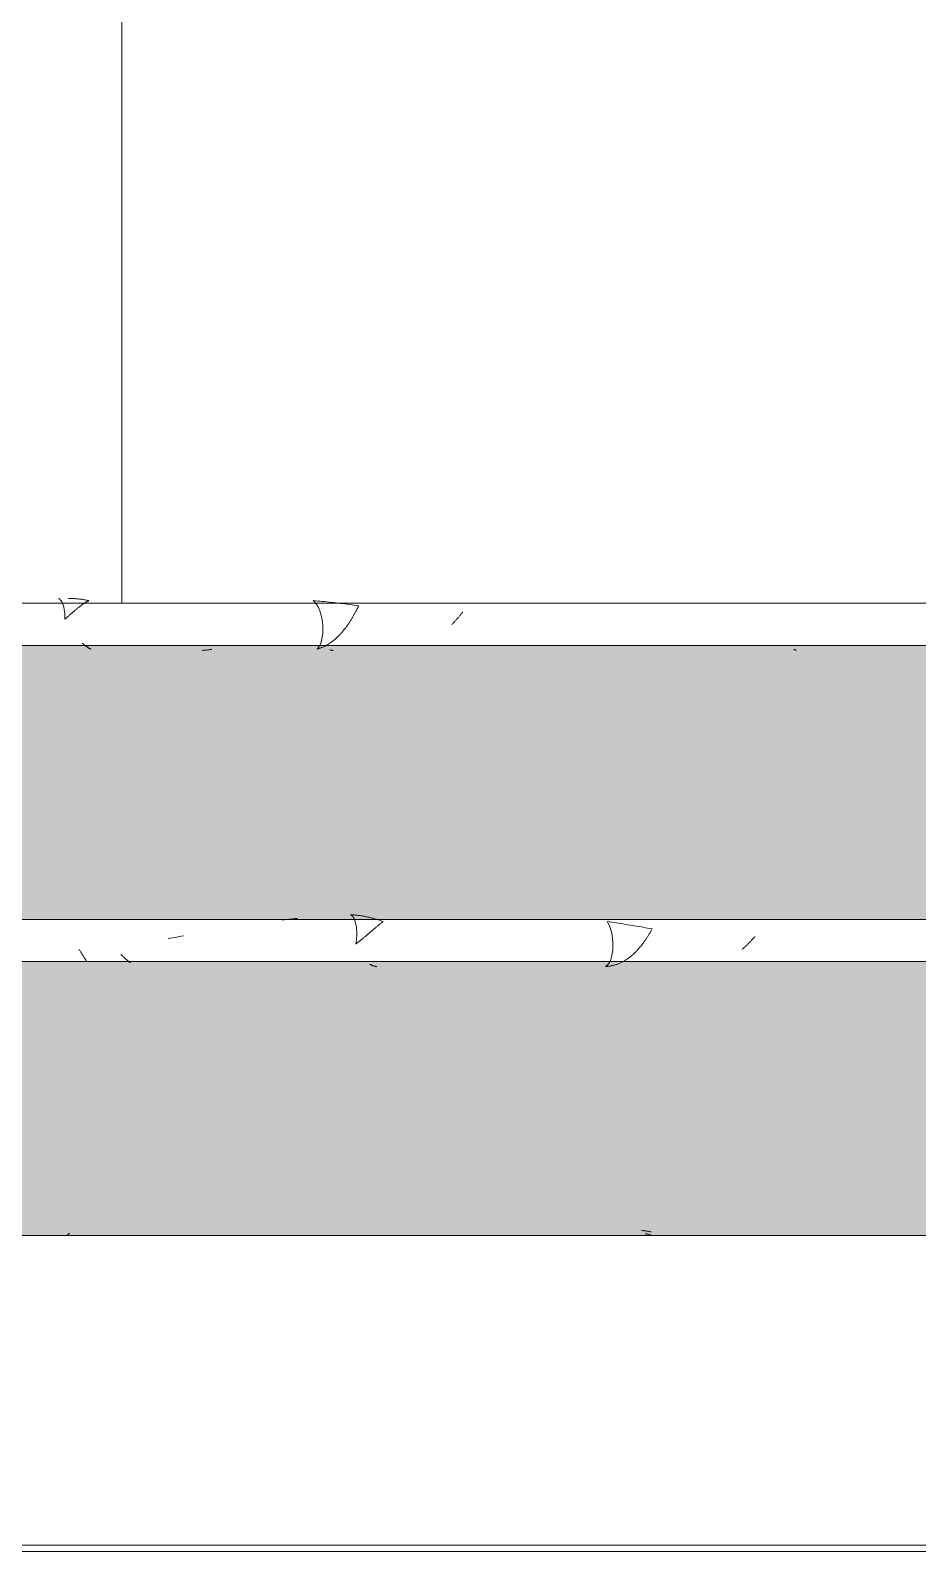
# Model space of a CAD drawing. Header units: millimetres. Extents: x -20608 to 106651, y -8981 to 93550.
# Drawn here: x 37174 to 37594, y -450 to 272 of the extents above; entities that cross this region are included whole.
import ezdxf

# ---------------------------------------------------------------- set-up
doc = ezdxf.new("R2010")
doc.units = ezdxf.units.MM
doc.linetypes.add('Grid Line', pattern=[14, 10, -2, 0, -2])
for name, color, linetype, lineweight in [('C-PRKG', 70, 'Continuous', 5), ('KINH', 152, 'Continuous', 5), ('NET CAT', 3, 'Continuous', 5), ('NET THAY 1', 41, 'Continuous', 5), ('NET-THAY', 2, 'Continuous', 9), ('TRUC', 225, 'Continuous', 5)]:
    doc.layers.add(name, color=color, linetype=linetype, lineweight=lineweight)
pattern_1 = [(48.396, (16716.6, 1401.6), (-0.004, 2032), [239.81, -2477.68]), (48.396, (16667.6, 1456.7), (-0.004, 2032), [239.81, -2477.68]), (48.396, (16600.2, 1325.7), (-0.004, 2032), [516.51, -2200.97]), (48.396, (15489.6, 2763), (-0.004, 2032), [239.81, -2477.68]), (48.396, (15440.6, 2818.2), (-0.004, 2032), [239.81, -2477.68]), (48.396, (15373.3, 2687.1), (-0.004, 2032), [516.51, -2200.97])]

# ---------------------------------------------------------------- blocks, each defined once
blk = doc.blocks.new('FP_390-MẶT ĐỨNG 1-14')
at = {"layer": 'NET THAY 1'}
for p, q in [((37191.04, -299.89), (37190.89, -300.04)), ((37191.19, -299.74), (37191.04, -299.89)), ((37191.33, -299.6), (37191.19, -299.74)), ((37191.47, -299.46), (37191.33, -299.6)), ((37191.62, -299.32), (37191.47, -299.46)), ((37191.76, -299.2), (37191.62, -299.32)), ((37191.9, -299.07), (37191.76, -299.2)), ((37192.04, -298.95), (37191.9, -299.07)), ((37192.17, -298.84), (37192.04, -298.95)), ((37463.84, -297.68), (37463.49, -297.67)), ((37464.18, -297.7), (37463.84, -297.68)), ((37464.53, -297.72), (37464.18, -297.7)), ((37464.87, -297.75), (37464.53, -297.72)), ((37465.22, -297.78), (37464.87, -297.75)), ((37465.56, -297.82), (37465.22, -297.78)), ((37465.79, -299.19), (37465.34, -299.08)), ((37465.34, -299.09), (37465.68, -299.72)), ((37465.9, -297.87), (37465.56, -297.82)), ((37466.25, -299.31), (37465.79, -299.19)), ((37466.25, -297.92), (37465.9, -297.87)), ((37466.59, -297.98), (37466.25, -297.92)), ((37466.7, -299.43), (37466.25, -299.31)), ((37466.93, -298.05), (37466.59, -297.98)), ((37467.15, -299.55), (37466.7, -299.43)), ((37467.27, -298.12), (37466.93, -298.05)), ((37467.6, -299.67), (37467.15, -299.55)), ((37467.61, -298.19), (37467.27, -298.12)), ((37468.05, -299.8), (37467.6, -299.67)), ((37467.95, -298.28), (37467.61, -298.19)), ((37468.5, -299.94), (37468.05, -299.8))]:
    blk.add_line(p, q, dxfattribs=at)
blk = doc.blocks.new('FP_391-MẶT ĐỨNG 1-14')
at = {"layer": 'NET THAY 1', "color": 7}
for p, q in [((38379.9, -150), (34501.29, -150)), ((34501.29, -170), (38379.9, -170))]:
    blk.add_line(p, q, dxfattribs=at)
at = {"layer": 'NET THAY 1'}
for p, q in [((37294.15, -150.17), (37293.17, -150.29)), ((37295.13, -150.06), (37294.15, -150.17)), ((37296.12, -149.94), (37295.13, -150.06)), ((37297.1, -149.83), (37296.12, -149.94)), ((37298.08, -149.73), (37297.1, -149.83)), ((37299.06, -149.62), (37298.08, -149.73)), ((37300.04, -149.52), (37299.06, -149.62)), ((37325.81, -147.77), (37325.34, -147.74)), ((37325.35, -147.75), (37325.76, -147.94)), ((37325.76, -147.94), (37326.16, -148.26)), ((37326.28, -147.8), (37325.81, -147.77)), ((37326.16, -148.26), (37326.54, -148.69)), ((37326.75, -147.84), (37326.28, -147.8)), ((37326.54, -148.69), (37326.89, -149.24)), ((37327.21, -147.88), (37326.75, -147.84)), ((37326.89, -149.24), (37327.22, -149.89)), ((37327.68, -147.92), (37327.21, -147.88)), ((37327.22, -149.89), (37327.52, -150.64)), ((37327.52, -150.64), (37327.78, -151.49)), ((37328.14, -147.97), (37327.68, -147.92)), ((37327.78, -151.49), (37328, -152.42)), ((37328.61, -148.03), (37328.14, -147.97)), ((37329.07, -148.09), (37328.61, -148.03)), ((37329.54, -148.15), (37329.07, -148.09)), ((37330, -148.21), (37329.54, -148.15)), ((37330.47, -148.28), (37330, -148.21)), ((37330.93, -148.36), (37330.47, -148.28)), ((37331.39, -148.44), (37330.93, -148.36)), ((37331.85, -148.52), (37331.39, -148.44)), ((37332.31, -148.61), (37331.85, -148.52)), ((37332.77, -148.7), (37332.31, -148.61)), ((37333.23, -148.8), (37332.77, -148.7)), ((37333.69, -148.9), (37333.23, -148.8)), ((37334.14, -149), (37333.69, -148.9)), ((37334.6, -149.11), (37334.14, -149)), ((37335.06, -149.22), (37334.6, -149.11)), ((37335.51, -149.33), (37335.06, -149.22)), ((37335.96, -149.45), (37335.51, -149.33)), ((37336.42, -149.57), (37335.96, -149.45)), ((37336.87, -149.7), (37336.42, -149.57)), ((37337.32, -149.83), (37336.87, -149.7)), ((37337.76, -149.96), (37337.32, -149.83)), ((37338.21, -150.1), (37337.76, -149.96)), ((37338.66, -150.24), (37338.21, -150.1)), ((37339.1, -150.39), (37338.66, -150.24)), ((37339.55, -150.54), (37339.1, -150.39)), ((37339.99, -150.69), (37339.55, -150.54)), ((37340.2, -151.52), (37339.97, -151.7)), ((37340.43, -150.84), (37339.99, -150.69)), ((37340.42, -151.34), (37340.2, -151.52)), ((37340.65, -151.17), (37340.42, -151.34)), ((37340.87, -151), (37340.43, -150.84)), ((37340.87, -151), (37340.65, -151.17)), ((37447.23, -151.07), (37447.95, -152.43)), ((37448.3, -151.22), (37447.23, -151.07)), ((37449.38, -151.37), (37448.3, -151.22)), ((37450.45, -151.52), (37449.38, -151.37)), ((37451.52, -151.68), (37450.45, -151.52)), ((37240.96, -158.75), (37239.92, -158.95)), ((37242.01, -158.56), (37240.96, -158.75)), ((37243.05, -158.37), (37242.01, -158.56)), ((37244.09, -158.18), (37243.05, -158.37)), ((37245.13, -157.99), (37244.09, -158.18)), ((37246.17, -157.8), (37245.13, -157.99)), ((37328, -152.42), (37328.18, -153.42)), ((37328.18, -153.42), (37328.31, -154.5)), ((37328.38, -157.99), (37328.3, -159.21)), ((37328.31, -154.5), (37328.39, -155.62)), ((37328.41, -156.79), (37328.38, -157.99)), ((37328.39, -155.62), (37328.41, -156.79)), ((37331.65, -158.72), (37331.35, -158.96)), ((37331.94, -158.48), (37331.65, -158.72)), ((37332.23, -158.23), (37331.94, -158.48)), ((37332.52, -157.99), (37332.23, -158.23)), ((37332.8, -157.75), (37332.52, -157.99)), ((37333.09, -157.51), (37332.8, -157.75)), ((37333.37, -157.27), (37333.09, -157.51)), ((37333.65, -157.03), (37333.37, -157.27)), ((37333.93, -156.8), (37333.65, -157.03)), ((37334.2, -156.56), (37333.93, -156.8)), ((37334.47, -156.33), (37334.2, -156.56)), ((37334.74, -156.1), (37334.47, -156.33)), ((37335.01, -155.86), (37334.74, -156.1)), ((37335.28, -155.63), (37335.01, -155.86)), ((37335.54, -155.41), (37335.28, -155.63)), ((37335.81, -155.18), (37335.54, -155.41)), ((37336.07, -154.96), (37335.81, -155.18)), ((37336.32, -154.73), (37336.07, -154.96)), ((37336.58, -154.51), (37336.32, -154.73)), ((37336.83, -154.3), (37336.58, -154.51)), ((37337.09, -154.08), (37336.83, -154.3)), ((37337.34, -153.87), (37337.09, -154.08)), ((37337.59, -153.66), (37337.34, -153.87)), ((37337.83, -153.45), (37337.59, -153.66)), ((37338.08, -153.24), (37337.83, -153.45)), ((37338.32, -153.04), (37338.08, -153.24)), ((37338.56, -152.84), (37338.32, -153.04)), ((37338.8, -152.64), (37338.56, -152.84)), ((37339.04, -152.45), (37338.8, -152.64)), ((37339.27, -152.25), (37339.04, -152.45)), ((37339.5, -152.06), (37339.27, -152.25)), ((37339.74, -151.88), (37339.5, -152.06)), ((37339.97, -151.7), (37339.74, -151.88)), ((37447.95, -152.43), (37448.57, -153.95)), ((37448.57, -153.95), (37449.08, -155.61)), ((37449.08, -155.61), (37449.48, -157.37)), ((37449.48, -157.37), (37449.75, -159.18)), ((37452.59, -151.84), (37451.52, -151.68)), ((37453.66, -152.01), (37452.59, -151.84)), ((37454.72, -152.17), (37453.66, -152.01)), ((37455.79, -152.34), (37454.72, -152.17)), ((37456.85, -152.51), (37455.79, -152.34)), ((37457.92, -152.68), (37456.85, -152.51)), ((37458.98, -152.86), (37457.92, -152.68)), ((37460.04, -153.04), (37458.98, -152.86)), ((37461.1, -153.21), (37460.04, -153.04)), ((37462.15, -153.4), (37461.1, -153.21)), ((37463.21, -153.58), (37462.15, -153.4)), ((37464.26, -153.76), (37463.21, -153.58)), ((37465.31, -153.95), (37464.26, -153.76)), ((37466.36, -154.14), (37465.31, -153.95)), ((37466.03, -158.66), (37465.83, -158.96)), ((37466.22, -158.35), (37466.03, -158.66)), ((37466.42, -158.04), (37466.22, -158.35)), ((37467.41, -154.33), (37466.36, -154.14)), ((37466.61, -157.74), (37466.42, -158.04)), ((37466.79, -157.44), (37466.61, -157.74)), ((37466.97, -157.14), (37466.79, -157.44)), ((37467.15, -156.84), (37466.97, -157.14)), ((37467.33, -156.54), (37467.15, -156.84)), ((37467.5, -156.24), (37467.33, -156.54)), ((37468.46, -154.52), (37467.41, -154.33)), ((37467.67, -155.95), (37467.5, -156.24)), ((37467.83, -155.66), (37467.67, -155.95)), ((37468, -155.37), (37467.83, -155.66)), ((37468.15, -155.09), (37468, -155.37)), ((37468.31, -154.8), (37468.15, -155.09)), ((37468.46, -154.52), (37468.31, -154.8)), ((37516.87, -158.57), (37516.63, -158.83)), ((37517.1, -158.31), (37516.87, -158.57)), ((37517.32, -158.05), (37517.1, -158.31)), ((37196.72, -164.45), (37196.54, -164.17)), ((37196.9, -164.72), (37196.72, -164.45)), ((37197.08, -164.98), (37196.9, -164.72)), ((37197.25, -165.25), (37197.08, -164.98)), ((37197.42, -165.51), (37197.25, -165.25)), ((37197.59, -165.77), (37197.42, -165.51)), ((37197.75, -166.02), (37197.59, -165.77)), ((37197.91, -166.28), (37197.75, -166.02)), ((37239.92, -158.95), (37238.87, -159.14)), ((37328.16, -160.44), (37327.96, -161.67)), ((37328.28, -161.41), (37327.97, -161.65)), ((37328.3, -159.21), (37328.16, -160.44)), ((37328.6, -161.16), (37328.28, -161.41)), ((37328.92, -160.92), (37328.6, -161.16)), ((37329.23, -160.67), (37328.92, -160.92)), ((37329.54, -160.43), (37329.23, -160.67)), ((37329.85, -160.19), (37329.54, -160.43)), ((37330.15, -159.94), (37329.85, -160.19)), ((37330.46, -159.7), (37330.15, -159.94)), ((37330.76, -159.45), (37330.46, -159.7)), ((37331.06, -159.21), (37330.76, -159.45)), ((37331.35, -158.96), (37331.06, -159.21)), ((37449.82, -164.58), (37449.6, -166.22)), ((37449.75, -159.18), (37449.9, -161.02)), ((37449.92, -162.83), (37449.82, -164.58)), ((37449.9, -161.02), (37449.92, -162.83)), ((37460.26, -165.83), (37459.98, -166.1)), ((37460.54, -165.56), (37460.26, -165.83)), ((37460.82, -165.28), (37460.54, -165.56)), ((37461.09, -165), (37460.82, -165.28)), ((37461.36, -164.71), (37461.09, -165)), ((37461.62, -164.43), (37461.36, -164.71)), ((37461.89, -164.14), (37461.62, -164.43)), ((37462.15, -163.84), (37461.89, -164.14)), ((37462.4, -163.55), (37462.15, -163.84)), ((37462.66, -163.25), (37462.4, -163.55)), ((37462.91, -162.95), (37462.66, -163.25)), ((37463.15, -162.65), (37462.91, -162.95)), ((37463.39, -162.35), (37463.15, -162.65)), ((37463.63, -162.05), (37463.39, -162.35)), ((37463.87, -161.74), (37463.63, -162.05)), ((37464.1, -161.43), (37463.87, -161.74)), ((37464.33, -161.13), (37464.1, -161.43)), ((37464.55, -160.82), (37464.33, -161.13)), ((37464.77, -160.51), (37464.55, -160.82)), ((37464.99, -160.2), (37464.77, -160.51)), ((37465.21, -159.89), (37464.99, -160.2)), ((37465.42, -159.58), (37465.21, -159.89)), ((37465.62, -159.27), (37465.42, -159.58)), ((37465.83, -158.96), (37465.62, -159.27)), ((37511.43, -164), (37511.14, -164.24)), ((37511.71, -163.75), (37511.43, -164)), ((37512, -163.5), (37511.71, -163.75)), ((37512.28, -163.24), (37512, -163.5)), ((37512.55, -162.99), (37512.28, -163.24)), ((37512.83, -162.74), (37512.55, -162.99)), ((37513.1, -162.48), (37512.83, -162.74)), ((37513.37, -162.22), (37513.1, -162.48)), ((37513.63, -161.96), (37513.37, -162.22)), ((37513.9, -161.71), (37513.63, -161.96)), ((37514.16, -161.45), (37513.9, -161.71)), ((37514.42, -161.18), (37514.16, -161.45)), ((37514.67, -160.92), (37514.42, -161.18)), ((37514.93, -160.66), (37514.67, -160.92)), ((37515.18, -160.4), (37514.93, -160.66)), ((37515.43, -160.14), (37515.18, -160.4)), ((37515.67, -159.88), (37515.43, -160.14)), ((37515.92, -159.61), (37515.67, -159.88)), ((37516.16, -159.35), (37515.92, -159.61)), ((37516.4, -159.09), (37516.16, -159.35)), ((37516.63, -158.83), (37516.4, -159.09)), ((37198.07, -166.52), (37197.91, -166.28)), ((37198.23, -166.77), (37198.07, -166.52)), ((37198.38, -167.01), (37198.23, -166.77)), ((37198.53, -167.25), (37198.38, -167.01)), ((37198.68, -167.48), (37198.53, -167.25)), ((37198.83, -167.71), (37198.68, -167.48)), ((37198.97, -167.94), (37198.83, -167.71)), ((37199.11, -168.16), (37198.97, -167.94)), ((37199.25, -168.37), (37199.11, -168.16)), ((37199.39, -168.58), (37199.25, -168.37)), ((37199.52, -168.79), (37199.39, -168.58)), ((37199.66, -168.99), (37199.52, -168.79)), ((37199.79, -169.19), (37199.66, -168.99)), ((37199.91, -169.38), (37199.79, -169.19)), ((37200.04, -169.56), (37199.91, -169.38)), ((37200.16, -169.75), (37200.04, -169.56)), ((37216.72, -166.89), (37216.5, -166.68)), ((37216.94, -167.1), (37216.72, -166.89)), ((37217.16, -167.3), (37216.94, -167.1)), ((37217.37, -167.5), (37217.16, -167.3)), ((37217.59, -167.7), (37217.37, -167.5)), ((37217.8, -167.9), (37217.59, -167.7)), ((37218.01, -168.09), (37217.8, -167.9)), ((37218.22, -168.28), (37218.01, -168.09)), ((37218.42, -168.46), (37218.22, -168.28)), ((37218.63, -168.65), (37218.42, -168.46)), ((37218.83, -168.82), (37218.63, -168.65)), ((37219.03, -169), (37218.83, -168.82)), ((37219.23, -169.17), (37219.03, -169)), ((37219.43, -169.34), (37219.23, -169.17)), ((37219.63, -169.5), (37219.43, -169.34)), ((37219.82, -169.66), (37219.63, -169.5)), ((37220.02, -169.81), (37219.82, -169.66)), ((37220.21, -169.96), (37220.02, -169.81)), ((37220.4, -170.11), (37220.21, -169.96)), ((37220.59, -170.25), (37220.4, -170.11)), ((37220.78, -170.39), (37220.59, -170.25)), ((37220.96, -170.52), (37220.78, -170.39)), ((37334.65, -171.33), (37334.47, -171.23)), ((37334.83, -171.43), (37334.65, -171.33)), ((37335, -171.52), (37334.83, -171.43)), ((37335.18, -171.6), (37335, -171.52)), ((37335.35, -171.69), (37335.18, -171.6)), ((37335.52, -171.76), (37335.35, -171.69)), ((37335.7, -171.84), (37335.52, -171.76)), ((37335.87, -171.9), (37335.7, -171.84)), ((37336.04, -171.97), (37335.87, -171.9)), ((37336.21, -172.02), (37336.04, -171.97)), ((37336.38, -172.08), (37336.21, -172.02)), ((37336.55, -172.12), (37336.38, -172.08)), ((37336.72, -172.17), (37336.55, -172.12)), ((37336.89, -172.2), (37336.72, -172.17)), ((37337.05, -172.24), (37336.89, -172.2)), ((37337.22, -172.27), (37337.05, -172.24)), ((37337.39, -172.29), (37337.22, -172.27)), ((37337.56, -172.31), (37337.39, -172.29)), ((37337.73, -172.32), (37337.56, -172.31)), ((37337.89, -172.33), (37337.73, -172.32)), ((37446.79, -172.31), (37446.43, -172.32)), ((37447.14, -171.79), (37446.47, -172.19)), ((37447.15, -172.29), (37446.79, -172.31)), ((37447.77, -171.12), (37447.14, -171.79)), ((37447.5, -172.27), (37447.15, -172.29)), ((37447.86, -172.23), (37447.5, -172.27)), ((37448.35, -170.21), (37447.77, -171.12)), ((37448.21, -172.19), (37447.86, -172.23)), ((37448.56, -172.14), (37448.21, -172.19)), ((37448.85, -169.07), (37448.35, -170.21)), ((37448.92, -172.08), (37448.56, -172.14)), ((37449.28, -167.73), (37448.85, -169.07)), ((37449.27, -172.02), (37448.92, -172.08)), ((37449.62, -171.94), (37449.27, -172.02)), ((37449.6, -166.22), (37449.28, -167.73)), ((37449.97, -171.86), (37449.62, -171.94)), ((37450.32, -171.77), (37449.97, -171.86)), ((37450.67, -171.68), (37450.32, -171.77)), ((37451.02, -171.58), (37450.67, -171.68)), ((37451.37, -171.47), (37451.02, -171.58)), ((37451.71, -171.35), (37451.37, -171.47)), ((37452.05, -171.23), (37451.71, -171.35)), ((37452.4, -171.09), (37452.05, -171.23)), ((37452.74, -170.96), (37452.4, -171.09)), ((37453.08, -170.81), (37452.74, -170.96)), ((37453.41, -170.66), (37453.08, -170.81)), ((37453.75, -170.5), (37453.41, -170.66)), ((37454.08, -170.33), (37453.75, -170.5)), ((37454.41, -170.16), (37454.08, -170.33)), ((37454.74, -169.98), (37454.41, -170.16)), ((37455.07, -169.8), (37454.74, -169.98)), ((37455.4, -169.61), (37455.07, -169.8)), ((37455.72, -169.41), (37455.4, -169.61)), ((37456.04, -169.21), (37455.72, -169.41)), ((37456.36, -169), (37456.04, -169.21)), ((37456.68, -168.79), (37456.36, -169)), ((37456.99, -168.57), (37456.68, -168.79)), ((37457.3, -168.34), (37456.99, -168.57)), ((37457.61, -168.11), (37457.3, -168.34)), ((37457.92, -167.88), (37457.61, -168.11)), ((37458.22, -167.64), (37457.92, -167.88)), ((37458.52, -167.39), (37458.22, -167.64)), ((37458.82, -167.14), (37458.52, -167.39)), ((37459.11, -166.89), (37458.82, -167.14)), ((37459.4, -166.63), (37459.11, -166.89)), ((37459.69, -166.37), (37459.4, -166.63)), ((37459.98, -166.1), (37459.69, -166.37))]:
    blk.add_line(p, q, dxfattribs=at)
blk = doc.blocks.new('FP_392-MẶT ĐỨNG 1-14')
at = {"layer": 'NET THAY 1', "color": 7}
for p, q in [((38241.93, 0), (34501.29, 0)), ((34501.29, -20), (38241.93, -20))]:
    blk.add_line(p, q, dxfattribs=at)
at = {"layer": 'NET THAY 1'}
for p, q in [((37186.85, 2.26), (37187.28, 2.06)), ((37187.28, 2.06), (37187.69, 1.72)), ((37187.69, 1.72), (37188.09, 1.26)), ((37188.09, 1.26), (37188.47, 0.67)), ((37188.47, 0.67), (37188.81, -0.04)), ((37192.14, 2.32), (37191.68, 2.33)), ((37192.6, 2.31), (37192.14, 2.32)), ((37193.06, 2.29), (37192.6, 2.31)), ((37193.52, 2.28), (37193.06, 2.29)), ((37193.98, 2.25), (37193.52, 2.28)), ((37194.44, 2.22), (37193.98, 2.25)), ((37194.9, 2.19), (37194.44, 2.22)), ((37195.36, 2.16), (37194.9, 2.19)), ((37195.82, 2.12), (37195.36, 2.16)), ((37196.28, 2.07), (37195.82, 2.12)), ((37196.73, 2.02), (37196.28, 2.07)), ((37197.19, 1.97), (37196.73, 2.02)), ((37197.65, 1.91), (37197.19, 1.97)), ((37198.11, 1.85), (37197.65, 1.91)), ((37198.56, 1.78), (37198.11, 1.85)), ((37199.02, 1.72), (37198.56, 1.78)), ((37199.21, 0.12), (37199, -0.03)), ((37199.47, 1.64), (37199.02, 1.72)), ((37199.43, 0.25), (37199.21, 0.12)), ((37199.64, 0.39), (37199.43, 0.25)), ((37199.93, 1.56), (37199.47, 1.64)), ((37199.85, 0.52), (37199.64, 0.39)), ((37200.06, 0.64), (37199.85, 0.52)), ((37200.38, 1.48), (37199.93, 1.56)), ((37200.26, 0.76), (37200.06, 0.64)), ((37200.47, 0.88), (37200.26, 0.76)), ((37200.83, 1.4), (37200.38, 1.48)), ((37200.68, 0.99), (37200.47, 0.88)), ((37200.88, 1.1), (37200.68, 0.99)), ((37201.29, 1.31), (37200.83, 1.4)), ((37201.08, 1.21), (37200.88, 1.1)), ((37201.29, 1.31), (37201.08, 1.21)), ((37307.65, 1.27), (37308.56, 0.39)), ((37308.75, 1.18), (37307.65, 1.27)), ((37308.56, 0.39), (37309.4, -0.73)), ((37309.84, 1.09), (37308.75, 1.18)), ((37310.93, 0.99), (37309.84, 1.09)), ((37312.02, 0.89), (37310.93, 0.99)), ((37313.11, 0.79), (37312.02, 0.89)), ((37314.2, 0.68), (37313.11, 0.79)), ((37315.29, 0.57), (37314.2, 0.68)), ((37316.38, 0.46), (37315.29, 0.57)), ((37317.46, 0.34), (37316.38, 0.46)), ((37318.55, 0.22), (37317.46, 0.34)), ((37319.64, 0.1), (37318.55, 0.22)), ((37320.72, -0.02), (37319.64, 0.1)), ((37188.81, -0.04), (37189.11, -0.85)), ((37189.11, -0.85), (37189.38, -1.77)), ((37189.38, -1.77), (37189.59, -2.77)), ((37189.59, -2.77), (37189.76, -3.86)), ((37189.76, -3.86), (37189.87, -5.01)), ((37189.87, -5.01), (37189.93, -6.22)), ((37189.93, -6.22), (37189.92, -7.47)), ((37190.2, -7.21), (37189.92, -7.45)), ((37190.48, -6.97), (37190.2, -7.21)), ((37190.76, -6.74), (37190.48, -6.97)), ((37191.03, -6.5), (37190.76, -6.74)), ((37191.31, -6.27), (37191.03, -6.5)), ((37191.58, -6.03), (37191.31, -6.27)), ((37191.84, -5.8), (37191.58, -6.03)), ((37192.11, -5.57), (37191.84, -5.8)), ((37192.37, -5.35), (37192.11, -5.57)), ((37192.64, -5.12), (37192.37, -5.35)), ((37192.9, -4.9), (37192.64, -5.12)), ((37193.15, -4.68), (37192.9, -4.9)), ((37193.41, -4.46), (37193.15, -4.68)), ((37193.66, -4.24), (37193.41, -4.46)), ((37193.91, -4.02), (37193.66, -4.24)), ((37194.16, -3.81), (37193.91, -4.02)), ((37194.41, -3.6), (37194.16, -3.81)), ((37194.66, -3.39), (37194.41, -3.6)), ((37194.9, -3.19), (37194.66, -3.39)), ((37195.14, -2.99), (37194.9, -3.19)), ((37195.38, -2.79), (37195.14, -2.99)), ((37195.62, -2.59), (37195.38, -2.79)), ((37195.86, -2.39), (37195.62, -2.59)), ((37196.09, -2.2), (37195.86, -2.39)), ((37196.33, -2.02), (37196.09, -2.2)), ((37196.56, -1.83), (37196.33, -2.02)), ((37196.79, -1.65), (37196.56, -1.83)), ((37197.02, -1.47), (37196.79, -1.65)), ((37197.24, -1.3), (37197.02, -1.47)), ((37197.47, -1.12), (37197.24, -1.3)), ((37197.69, -0.96), (37197.47, -1.12)), ((37197.91, -0.79), (37197.69, -0.96)), ((37198.13, -0.63), (37197.91, -0.79)), ((37198.35, -0.47), (37198.13, -0.63)), ((37198.57, -0.32), (37198.35, -0.47)), ((37198.79, -0.17), (37198.57, -0.32)), ((37199, -0.03), (37198.79, -0.17)), ((37309.4, -0.73), (37310.15, -2.05)), ((37310.15, -2.05), (37310.81, -3.56)), ((37310.81, -3.56), (37311.36, -5.21)), ((37311.36, -5.21), (37311.78, -6.97)), ((37311.78, -6.97), (37312.09, -8.8)), ((37321.8, -0.15), (37320.72, -0.02)), ((37322.88, -0.28), (37321.8, -0.15)), ((37323.96, -0.42), (37322.88, -0.28)), ((37325.04, -0.55), (37323.96, -0.42)), ((37326.12, -0.7), (37325.04, -0.55)), ((37326.19, -6.96), (37326.01, -7.26)), ((37327.2, -0.84), (37326.12, -0.7)), ((37326.37, -6.66), (37326.19, -6.96)), ((37326.54, -6.36), (37326.37, -6.66)), ((37326.71, -6.06), (37326.54, -6.36)), ((37326.88, -5.77), (37326.71, -6.06)), ((37327.04, -5.48), (37326.88, -5.77)), ((37327.21, -5.19), (37327.04, -5.48)), ((37328.28, -0.98), (37327.2, -0.84)), ((37327.36, -4.91), (37327.21, -5.19)), ((37327.52, -4.63), (37327.36, -4.91)), ((37327.67, -4.35), (37327.52, -4.63)), ((37327.81, -4.08), (37327.67, -4.35)), ((37327.96, -3.81), (37327.81, -4.08)), ((37328.1, -3.54), (37327.96, -3.81)), ((37328.24, -3.28), (37328.1, -3.54)), ((37328.37, -3.02), (37328.24, -3.28)), ((37329.35, -1.13), (37328.28, -0.98)), ((37328.5, -2.77), (37328.37, -3.02)), ((37328.63, -2.52), (37328.5, -2.77)), ((37328.76, -2.28), (37328.63, -2.52)), ((37328.88, -2.04), (37328.76, -2.28)), ((37329, -1.8), (37328.88, -2.04)), ((37329.12, -1.57), (37329, -1.8)), ((37329.24, -1.35), (37329.12, -1.57)), ((37329.35, -1.13), (37329.24, -1.35)), ((37376.3, -6.99), (37376.08, -7.25)), ((37376.52, -6.74), (37376.3, -6.99)), ((37376.73, -6.49), (37376.52, -6.74)), ((37376.94, -6.24), (37376.73, -6.49)), ((37377.15, -5.99), (37376.94, -6.24)), ((37377.35, -5.74), (37377.15, -5.99)), ((37377.56, -5.5), (37377.35, -5.74)), ((37377.76, -5.25), (37377.56, -5.5)), ((37377.96, -5.01), (37377.76, -5.25)), ((37378.15, -4.78), (37377.96, -5.01)), ((37378.35, -4.54), (37378.15, -4.78)), ((37378.54, -4.31), (37378.35, -4.54)), ((37378.73, -4.07), (37378.54, -4.31)), ((37312.23, -14.28), (37312.03, -15.97)), ((37312.09, -8.8), (37312.26, -10.66)), ((37312.31, -12.5), (37312.23, -14.28)), ((37312.26, -10.66), (37312.31, -12.5)), ((37320.88, -14.27), (37320.61, -14.56)), ((37321.14, -13.98), (37320.88, -14.27)), ((37321.4, -13.69), (37321.14, -13.98)), ((37321.65, -13.39), (37321.4, -13.69)), ((37321.9, -13.09), (37321.65, -13.39)), ((37322.15, -12.79), (37321.9, -13.09)), ((37322.4, -12.49), (37322.15, -12.79)), ((37322.64, -12.18), (37322.4, -12.49)), ((37322.87, -11.88), (37322.64, -12.18)), ((37323.11, -11.57), (37322.87, -11.88)), ((37323.34, -11.26), (37323.11, -11.57)), ((37323.57, -10.95), (37323.34, -11.26)), ((37323.79, -10.64), (37323.57, -10.95)), ((37324.01, -10.33), (37323.79, -10.64)), ((37324.23, -10.02), (37324.01, -10.33)), ((37324.44, -9.71), (37324.23, -10.02)), ((37324.65, -9.4), (37324.44, -9.71)), ((37324.85, -9.09), (37324.65, -9.4)), ((37325.06, -8.79), (37324.85, -9.09)), ((37325.25, -8.48), (37325.06, -8.79)), ((37325.45, -8.17), (37325.25, -8.48)), ((37325.64, -7.86), (37325.45, -8.17)), ((37325.83, -7.56), (37325.64, -7.86)), ((37326.01, -7.26), (37325.83, -7.56)), ((37373.77, -9.85), (37373.52, -10.11)), ((37374.01, -9.58), (37373.77, -9.85)), ((37374.25, -9.32), (37374.01, -9.58)), ((37374.49, -9.06), (37374.25, -9.32)), ((37374.72, -8.8), (37374.49, -9.06)), ((37374.96, -8.54), (37374.72, -8.8)), ((37375.19, -8.28), (37374.96, -8.54)), ((37375.42, -8.02), (37375.19, -8.28)), ((37375.64, -7.76), (37375.42, -8.02)), ((37375.86, -7.51), (37375.64, -7.76)), ((37376.08, -7.25), (37375.86, -7.51)), ((37198.3, -19.04), (37198.1, -18.87)), ((37198.5, -19.21), (37198.3, -19.04)), ((37198.7, -19.38), (37198.5, -19.21)), ((37198.9, -19.54), (37198.7, -19.38)), ((37199.09, -19.7), (37198.9, -19.54)), ((37199.28, -19.85), (37199.09, -19.7)), ((37199.48, -20), (37199.28, -19.85)), ((37199.67, -20.15), (37199.48, -20)), ((37199.85, -20.29), (37199.67, -20.15)), ((37200.04, -20.42), (37199.85, -20.29)), ((37200.23, -20.56), (37200.04, -20.42)), ((37200.41, -20.69), (37200.23, -20.56)), ((37200.6, -20.81), (37200.41, -20.69)), ((37200.78, -20.93), (37200.6, -20.81)), ((37200.96, -21.04), (37200.78, -20.93)), ((37201.14, -21.15), (37200.96, -21.04)), ((37201.32, -21.26), (37201.14, -21.15)), ((37201.5, -21.36), (37201.32, -21.26)), ((37201.68, -21.45), (37201.5, -21.36)), ((37201.86, -21.55), (37201.68, -21.45)), ((37202.03, -21.63), (37201.86, -21.55)), ((37202.21, -21.71), (37202.03, -21.63)), ((37310.22, -21.04), (37309.58, -21.74)), ((37309.93, -21.64), (37309.58, -21.73)), ((37310.28, -21.53), (37309.93, -21.64)), ((37310.79, -20.08), (37310.22, -21.04)), ((37310.63, -21.42), (37310.28, -21.53)), ((37310.97, -21.3), (37310.63, -21.42)), ((37311.3, -18.9), (37310.79, -20.08)), ((37311.32, -21.17), (37310.97, -21.3)), ((37311.71, -17.52), (37311.3, -18.9)), ((37311.66, -21.03), (37311.32, -21.17)), ((37312, -20.89), (37311.66, -21.03)), ((37312.03, -15.97), (37311.71, -17.52)), ((37312.34, -20.74), (37312, -20.89)), ((37312.68, -20.59), (37312.34, -20.74)), ((37313.01, -20.43), (37312.68, -20.59)), ((37313.35, -20.26), (37313.01, -20.43)), ((37313.68, -20.08), (37313.35, -20.26)), ((37314.01, -19.9), (37313.68, -20.08)), ((37314.34, -19.71), (37314.01, -19.9)), ((37314.66, -19.52), (37314.34, -19.71)), ((37314.98, -19.32), (37314.66, -19.52)), ((37315.31, -19.11), (37314.98, -19.32)), ((37315.62, -18.9), (37315.31, -19.11)), ((37315.94, -18.68), (37315.62, -18.9)), ((37316.25, -18.46), (37315.94, -18.68)), ((37316.56, -18.23), (37316.25, -18.46)), ((37316.87, -18), (37316.56, -18.23)), ((37317.18, -17.76), (37316.87, -18)), ((37317.48, -17.52), (37317.18, -17.76)), ((37317.78, -17.27), (37317.48, -17.52)), ((37318.08, -17.02), (37317.78, -17.27)), ((37318.37, -16.76), (37318.08, -17.02)), ((37318.66, -16.5), (37318.37, -16.76)), ((37318.95, -16.23), (37318.66, -16.5)), ((37319.23, -15.96), (37318.95, -16.23)), ((37319.52, -15.69), (37319.23, -15.96)), ((37319.79, -15.41), (37319.52, -15.69)), ((37320.07, -15.13), (37319.79, -15.41)), ((37320.34, -14.85), (37320.07, -15.13)), ((37320.61, -14.56), (37320.34, -14.85)), ((37255.42, -22.32), (37255.05, -22.33)), ((37255.8, -22.3), (37255.42, -22.32)), ((37256.17, -22.28), (37255.8, -22.3)), ((37256.55, -22.26), (37256.17, -22.28)), ((37256.93, -22.22), (37256.55, -22.26)), ((37257.3, -22.18), (37256.93, -22.22)), ((37257.67, -22.14), (37257.3, -22.18)), ((37258.05, -22.09), (37257.67, -22.14)), ((37258.42, -22.04), (37258.05, -22.09)), ((37258.8, -21.97), (37258.42, -22.04)), ((37259.17, -21.91), (37258.8, -21.97)), ((37259.54, -21.84), (37259.17, -21.91)), ((37315.82, -22.14), (37315.66, -22.09)), ((37315.99, -22.18), (37315.82, -22.14)), ((37316.15, -22.21), (37315.99, -22.18)), ((37316.31, -22.24), (37316.15, -22.21)), ((37316.47, -22.27), (37316.31, -22.24)), ((37316.64, -22.29), (37316.47, -22.27)), ((37316.8, -22.31), (37316.64, -22.29)), ((37316.96, -22.32), (37316.8, -22.31)), ((37317.12, -22.33), (37316.96, -22.32)), ((37535.79, -21.84), (37535.69, -21.75)), ((37535.89, -21.91), (37535.79, -21.84)), ((37535.99, -21.99), (37535.89, -21.91)), ((37536.09, -22.05), (37535.99, -21.99)), ((37536.18, -22.11), (37536.09, -22.05)), ((37536.28, -22.16), (37536.18, -22.11)), ((37536.38, -22.2), (37536.28, -22.16)), ((37536.47, -22.24), (37536.38, -22.2)), ((37536.57, -22.27), (37536.47, -22.24)), ((37536.66, -22.3), (37536.57, -22.27)), ((37536.76, -22.31), (37536.66, -22.3)), ((37536.85, -22.33), (37536.76, -22.31))]:
    blk.add_line(p, q, dxfattribs=at)
blk = doc.blocks.new('System Panel - Glazed-V144-MẶT ĐỨNG 1-14')
at = {"layer": 'KINH'}
h = blk.add_hatch(dxfattribs=at)
h.set_pattern_fill('FP_4', color=256, style=0, pattern_type=2)
h.set_pattern_definition(pattern_1)
h.paths.add_polyline_path([(37216.84, 0), (38104.81, 0), (38104.81, 2200), (37216.84, 2200), (37216.84, 293.45)], flags=0)
at = {"layer": 'KINH', "color": 7}
blk.add_line((37216.84, 2200), (37216.84, 0), dxfattribs=at)
blk = doc.blocks.new('System Panel - Glazed-773080-MẶT ĐỨNG 1-14')
at = {"layer": 'KINH'}
h = blk.add_hatch(dxfattribs=at)
h.set_pattern_fill('FP_4', color=256, style=0, pattern_type=2)
h.set_pattern_definition(pattern_1)
h.paths.add_polyline_path([(37216.84, 0), (37216.84, 2200), (36861.7, 2200), (36861.7, 0)], flags=0)
at = {"layer": 'KINH', "color": 7}
blk.add_line((37216.84, 0), (37216.84, 2200), dxfattribs=at)
blk = doc.blocks.new('XE 2500 - XE 2500-889573-MẶT ĐỨNG 1-14')
at = {"layer": 'C-PRKG', "color": 7}
for p, q in [((34450.52, -300), (34950.52, -300)), ((32600.52, -447), (35300.52, -447))]:
    blk.add_line(p, q, dxfattribs=at)
blk = doc.blocks.new('ALC1807-ASCENT PLAZA-TANG 1_2_rvt-1-MẶT ĐỨNG 1-14')
at = {"layer": 'NET THAY 1'}
h = blk.add_hatch(dxfattribs=at)
h.set_pattern_fill('FP_22', color=256, style=0, pattern_type=2)
h.set_pattern_definition([(53.31, (33950.79, -1000), (161.7734, -15.9403), [18.199, -200.184]), (354.373, (33950.79, -1000), (31.294, -191.057), [13.546, -149.011]), (99.302, (33964.27, -1001.33), (130.48, 175.1174), [16.134, -177.469]), (33.032, (33950.79, -1000), (147.178, -77.2875), [17.474, -192.212]), (332.294, (33950.79, -1000), (-28.618, -191.588), [13.853, -152.384]), (81.505, (33963.06, -1006.43), (175.7936, 114.301), [16.143, -177.571]), (49.569, (33950.79, -949.2), (240.71, -42.041), [27.088, -297.965]), (95.898, (33970.85, -952.7), (210.807, 247.427), [24.251, -266.758]), (350.093, (33950.8, -949.2), (210.807, 247.427), [20.363, -223.991]), (23.379, (33973.34, -961.9), (134.6297, -102.2643), [17.205, -189.252]), (322.779, (33973.34, -961.9), (54.88, 184.187), [14.089, -154.977]), (73.409, (33984.56, -970.42), (189.507, 81.924), [16.016, -176.174]), (40.831, (33950.79, -1000), (2.7432, 84.5547), [7.804, -146.387, 7.804, -150.644, -156.674]), (40.831, (33950.79, -1000), (2.7432, 84.5547), [-312.639, 7.804, -148.87]), (8.433, (33950.79, -1000), (59.3349, 100.1798), [7.46, -78.895, 7.46, -136.54, -57.08]), (8.433, (33950.79, -1000), (59.3349, 100.1798), [-230.354, 7.46, -49.62]), (324.343, (33940.73, -1000), (120.4004, -5.7281), [7.726, -50.803, 7.726, -174.884, -242.309]), (324.343, (33940.73, -1000), (120.4004, -5.7281), [-241.138, 7.726, -234.583]), (314.099, (33877.94, -1000), (131.535, 25.4257), [7.885, -69.774, 7.885, -115.892, -175.63]), (314.099, (33877.94, -1000), (131.535, 25.4257), [-201.437, 7.885, -167.745])])
h.paths.add_polyline_path([(37697.46, -150), (38237.33, -150), (38236.37, -20), (34501.29, -20), (34501.29, -150), (36902.56, -150)], flags=0)
h = blk.add_hatch(dxfattribs=at)
h.set_pattern_fill('FP_21', color=256, style=0, pattern_type=2)
h.set_pattern_definition([(53.31, (34088.76, -1000), (161.7734, -15.9403), [18.199, -200.184]), (354.373, (34088.76, -1000), (31.294, -191.057), [13.546, -149.011]), (99.302, (34102.24, -1001.33), (130.48, 175.1174), [16.134, -177.469]), (33.032, (34088.76, -1000), (147.178, -77.2875), [17.474, -192.212]), (332.294, (34088.76, -1000), (-28.618, -191.588), [13.853, -152.384]), (81.505, (34101.03, -1006.43), (175.7936, 114.301), [16.143, -177.571]), (49.569, (34088.76, -949.2), (240.71, -42.041), [27.088, -297.965]), (95.898, (34108.82, -952.7), (210.807, 247.427), [24.251, -266.758]), (350.093, (34088.76, -949.2), (210.807, 247.427), [20.363, -223.991]), (23.379, (34111.31, -961.9), (134.6297, -102.2643), [17.205, -189.252]), (322.779, (34111.31, -961.9), (54.88, 184.187), [14.089, -154.977]), (73.409, (34122.53, -970.42), (189.507, 81.924), [16.016, -176.174]), (40.831, (34088.76, -1000), (2.7432, 84.5547), [7.804, -146.387, 7.804, -150.644, -156.674]), (40.831, (34088.76, -1000), (2.7432, 84.5547), [-312.639, 7.804, -148.87]), (8.433, (34088.76, -1000), (59.3349, 100.1798), [7.46, -78.895, 7.46, -136.54, -57.08]), (8.433, (34088.76, -1000), (59.3349, 100.1798), [-230.354, 7.46, -49.62]), (324.343, (34078.7, -1000), (120.4004, -5.7281), [7.726, -50.803, 7.726, -174.884, -242.309]), (324.343, (34078.7, -1000), (120.4004, -5.7281), [-241.138, 7.726, -234.583]), (314.099, (34015.91, -1000), (131.535, 25.4257), [7.885, -69.774, 7.885, -115.892, -175.63]), (314.099, (34015.91, -1000), (131.535, 25.4257), [-201.437, 7.885, -167.745])])
h.paths.add_polyline_path([(37925.77, -300), (38375.3, -300), (38374.34, -170), (34501.29, -170), (34501.29, -300), (37697.46, -300)], flags=0)
at = {"layer": 'NET-THAY', "color": 10}
blk.add_line((-20508.1, -450), (99538.03, -450), dxfattribs=at)
at = {"color": 10, "lineweight": 9}
for name, p in [('System Panel - Glazed-773080-MẶT ĐỨNG 1-14', (0, 0)), ('System Panel - Glazed-V144-MẶT ĐỨNG 1-14', (0, 0)), ('XE 2500 - XE 2500-889573-MẶT ĐỨNG 1-14', (2700, 0))]:
    blk.add_blockref(name, p, dxfattribs=at)
at = {"layer": 'NET THAY 1', "color": 7}
for name in ['FP_392-MẶT ĐỨNG 1-14', 'FP_391-MẶT ĐỨNG 1-14', 'FP_390-MẶT ĐỨNG 1-14']:
    blk.add_blockref(name, (0, 0), dxfattribs=at)

msp = doc.modelspace()

# ---------------------------------------------------------------- linework, layer by layer
at = {"layer": 'NET CAT'}
msp.add_lwpolyline([(-20508.1, -450), (99538.03, -450)], dxfattribs=at)
at = {"layer": 'TRUC', "linetype": 'Grid Line', "ltscale": 50}
for p, q in [((-15600.63, 0), (103813.36, 0)), ((-20508.1, -450), (99538.03, -450))]:
    msp.add_line(p, q, dxfattribs=at)

# ---------------------------------------------------------------- block references
at = {"lineweight": 5}
msp.add_blockref('ALC1807-ASCENT PLAZA-TANG 1_2_rvt-1-MẶT ĐỨNG 1-14', (0, 0), dxfattribs=at)

doc.saveas('drawing.dxf')
